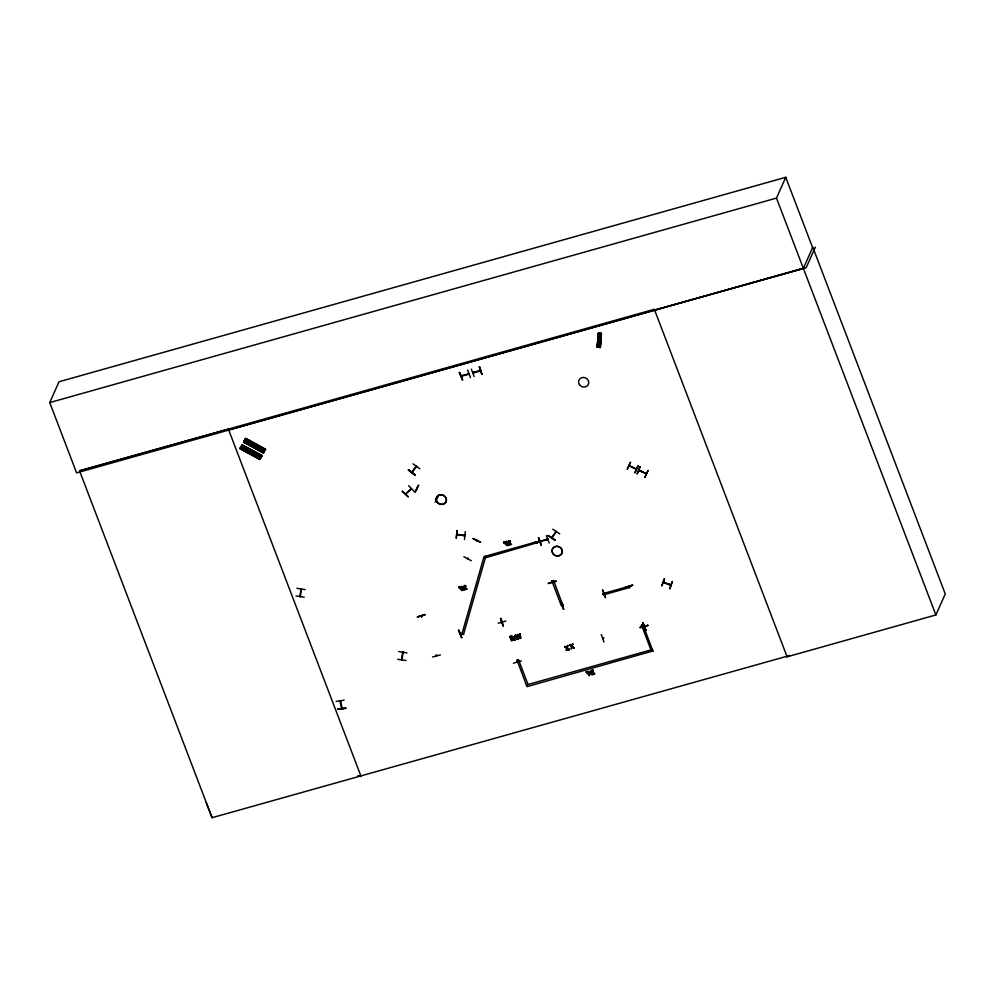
<?xml version="1.0" encoding="UTF-8"?>
<svg xmlns="http://www.w3.org/2000/svg" width="995" height="995" viewBox="0 0 995 995"><rect width="100%" height="100%" fill="white"/><g stroke="black" fill="none" stroke-linecap="round" stroke-linejoin="round"><path stroke-width="1.49" d="M432.589 657.011L440.387 654.884M521.28 660.929L513.42 663.192M640.183 627.634L647.944 625.494M463.21 589.525L463.247 588.804M467.364 558.63L467.911 558.556M463.757 589.612C464.789 586.888 459.852 585.669 460.896 586.938M305.142 589.6L296.92 588.306M398.721 651.514L406.918 652.907M599.699 347.392L600.557 333.474L601.279 333.487L598.281 333.151L597.149 347.031L599.077 333.176L598.082 347.168L597.137 347.031L598.567 333.039L601.453 333.599L600.296 347.479L599.338 347.342L600.495 333.462L599.761 347.404M597.547 347.093L598.567 333.039M601.03 333.536L600.308 347.479L601.316 333.412M505.224 542.623L505.423 541.852M505.336 542.126L506.194 545.148L508.234 545.148M508.42 544.825L508.01 542.536M456.257 538.258L457.066 530.41L456.319 538.084M456.916 534.315L464.864 535.509M464.478 539.477L465.299 531.641M337.89 709.211L345.962 708.104L337.877 709.174M345.912 708.303L337.803 709.348M295.95 595.93L304.221 597.211M300.055 596.241L300.876 588.99M402.142 659.299L401.818 659.623M403.074 652.048L401.98 659.896L401.781 659.163M402.963 652.509L402.826 653.193L402.975 652.372M421.507 616.539L421.358 616.017M517.599 661.613L517.126 661.265M552.051 581.714L551.79 581.117M507.972 544.402L507.239 545.21L506.617 544.551M416.395 465.958L411.793 471.904M416.519 466.481L416.171 466.742M590.98 671.401L591.304 670.63M468.421 374.033L468.272 373.66M469.105 373.797L469.006 373.535M480.038 370.762L479.888 370.389M501.928 621.85L502.089 622.037M602.982 638.193L603.642 638.044M397.726 659.324L405.997 660.493M513.121 637.608L515.161 636.439L514.701 637.111M460.959 588.903L461.929 587.771M564.613 646.551L566.64 648.131L564.613 646.551L566.789 647.658L567.871 645.481L567.287 647.981L569.339 649.586L567.287 647.981M569.637 645.146L571.665 646.725L569.637 645.146L571.814 646.24L572.896 644.076C569.774 646.352 575.769 647.708 573.779 648.33L572.237 646.874L573.779 648.33M567.138 648.454L566.74 650.32L567.212 648.28L568.754 649.747L567.212 648.28M572.237 646.874L571.142 649.076L571.739 646.551M566.814 650.145L566.118 650.494L566.715 647.956M513.681 637.77L514.34 637.011M463.284 589.363L461.966 589.911L461.941 588.269M591.739 671.016L591.639 671.737M339.991 701.239L341.621 708.664M463.57 634.312L461.904 634.089L483.881 557.113M463.459 634.574L485.436 557.598M463.67 589.911L463.172 587.261M516.094 639.325L516.181 638.404M661.812 585.819L664.498 578.493L661.899 585.682M663.528 581.826L663.379 582.174M663.988 582.436L663.329 581.839M669.822 588.804L672.359 581.428L669.822 588.642M405.699 494.067L411.134 488.794M301.224 589.214L300.303 596.527M402.589 652.446L401.793 659.461M468.869 374.157L461.307 376.259L461.394 375.6M540.745 541.504L532.997 543.17L547.437 539.215M603.393 637.671L603.542 637.783M551.715 537.524L556.081 531.517M786.697 656.041L787.008 656.849L935.885 614.96L945.25 593.94L812.791 247.208L803.351 268.414L76.603 472.874L49.75 402.565L59.016 381.757L785.751 177.297L812.616 247.593M260.491 458.372L240.641 447.476L260.516 458.334L259.869 459.479L239.982 448.633L242.171 444.802L262.046 455.66L261.399 456.804L241.511 445.971L242.034 445.039L262.021 455.71L242.059 445.001M243.7 441.892L245.678 438.434L265.553 449.292L264.906 450.437L245.019 439.603L245.678 438.434L265.516 449.354L263.575 452.725L243.663 441.942M242.22 449.367L244.148 445.934M245.728 442.999L247.655 439.566M243.613 449.989L245.491 446.668M247.121 443.621L248.999 440.3M245.628 451.096L247.519 447.762M249.086 444.827L251.014 441.394M247.382 452.178L249.31 448.733M250.889 445.797L252.817 442.365M249.446 453.16L251.325 449.839M252.954 446.792L254.832 443.471M300.142 595.557L299.893 596.515M300.192 596.677L300.502 595.694M412.241 471.468L411.818 472.016M412.141 472.14L412.477 471.63M416.233 466.046L416.034 467.053L416.631 466.133M459.317 372.553L462.6 379.879L459.367 372.516M415.251 474.69L408.41 469.914L415.114 474.926M411.345 488.993L410.699 489.565L410.686 488.893M419.803 468.744L413.037 463.857M461.257 375.724L468.794 373.871M411.271 488.495L410.487 489.366M411.482 488.694L405.574 494.055M462.563 379.854L459.715 372.404M467.625 370.078L470.461 377.652M414.268 491.617L408.646 485.684M415.089 492.077L418.659 485.112L415.176 491.903M417.029 488.259L417.116 489.055L417.402 488.358M416.818 488.906L417.141 488.234M471.331 369.133L474.18 376.583M472.874 372.453L480.622 370.277M473.011 372.329L473.147 372.702M473.695 372.814L473.545 372.18M480.436 370.239L480.461 370.961L473.023 373.001M336.161 701.438L344.108 700.157M479.192 366.807L481.966 374.431L479.54 366.856M340.477 701.848L340.414 700.791M340.539 700.94L342.168 708.303M341.671 707.743L342.031 708.726M436.457 498.682L436.705 498.047M435.138 502.065L438.72 495.1M436.78 497.997L436.407 498.57L437.041 498.134M424.952 614.562L417.328 617.024L425.163 614.773M417.427 616.937L424.977 614.587M402.788 651.999L402.652 652.67M402.875 653.093L403.137 652.222M456.78 533.992L457.439 534.75L457.526 534.016M456.954 533.929L456.78 534.626M421.494 615.706L421.669 616.738M421.631 615.843L421.37 616.838M464.267 535.024L464.23 535.409M464.093 535.708L464.839 535.111M465.001 535.21L464.839 535.783M463.869 556.752L471.257 560.707M473.073 538.693L480.647 542.263L473.172 538.506M467.986 558.22L467.662 558.867L468.036 558.294M476.704 540.235L476.742 541.006M476.816 540.198L476.941 540.633M458.919 587L459.615 588.493L458.919 587L459.603 586.652L459.988 588.393L459.603 586.652M460.411 586.751L460.598 587.261M462.09 587.896L462.874 587.809L461.021 588.642M464.628 585.421L465.822 586.092L465.001 586.478L466.008 589.115L466.829 588.729M465.001 586.478L465.822 586.092M464.914 589.861L466.978 589.127M436.457 654.859L436.332 655.979L436.755 655.431M466.008 589.115L465.075 586.304M436.743 655.606L436.395 655.145M537.188 542.71L485.311 557.859L484.876 556.143M458.533 630.345L461.767 637.683L458.583 630.308M460.585 633.405L460.722 633.778M460.461 633.74L461.12 633.255M461.332 633.566L460.598 634.076M503.582 542.101L504.266 541.753L504.664 543.494L503.582 542.101L504.266 541.753M504.278 543.593L503.657 541.927M598.455 334.444L601.191 334.817M598.368 335.39L601.117 335.763M508.868 540.646C512.985 550.459 506.156 537.623 510.41 541.367L509.676 541.578L510.41 541.367M510.348 540.832L509.614 541.069M509.751 541.404L510.684 544.215L511.654 544.228L509.651 544.8M500.435 618.554L503.234 626.017L500.871 618.442M536.952 543.332L536.516 541.616M501.194 622.646L501.194 621.974M536.902 541.964L537.076 543.096L537.499 542.549M537.35 543.021L537.176 541.889M540.024 541.342L540.285 541.379M540.683 540.857L533.021 543.295M505.933 621.067L498.159 623.168M541.255 545.297L538.569 537.661L541.429 545.111M546.367 535.608L549.215 543.059M547.026 539.066L547.051 539.787M546.914 539.414L547.573 538.917M547.76 538.954L547.449 539.253M547.859 539.203L540.098 541.69M552.785 529.216L559.712 533.855M552.063 537.76L556.466 531.38M509.888 636.725L510.472 636.402L511.965 640.693L509.888 636.725L510.472 636.402M511.169 636.365L511.766 636.041L513.258 640.332L511.169 636.365L511.766 636.041M555.309 539.912L548.257 535.497M511.455 640.83L509.962 636.551M512.736 640.469L511.243 636.191M515.97 638.305L513.806 637.758M515.248 639.2L514.228 639.25L514.477 638.168M518.308 638.902C516.517 630.992 520.099 638.205 517.698 639.076L515.161 635.432L515.771 635.108L517.773 638.355L515.771 635.108M515.161 636.439L513.146 637.832M514.228 639.25L513.992 638.255M515.236 639.673L513.992 640.121L515.609 639.598M517.972 634.487C515.908 633.492 523.917 642.061 517.897 634.661M519.614 634.026L519.962 637.708M517.698 639.076L518.383 638.728M517.885 635.407L519.95 638.442L520.634 638.106L520.174 633.865M519.95 638.442L520.634 638.106M551.678 581.515L552.063 580.819M653.031 650.941L526.952 686.649L517.027 660.095M552.125 581.043L552.312 582.038M552.436 581.615L551.703 581.341M517.3 661.028L517.437 661.986M553.444 580.645L551.939 581.08L561.429 605.918L562.934 605.495L553.568 580.396M528.022 684.51L518.532 659.673M556.106 580.893L548.257 583.194M563.468 609.425L561.168 601.689M526.517 684.933L652.484 649.499M563.245 604.898L562.648 605.731M627.285 469.093L630.581 462.19L627.26 469.279M629.076 465.399L636.228 469.466L636.016 468.533M629.561 466.307L629.263 465.399M629.474 466.332L629.798 465.648M634.847 472.799L638.181 465.722L634.972 472.65M636.539 468.782L636.228 469.466M637.223 473.732L640.071 466.792M639.026 470.026L646.476 473.856L638.889 470.337M643.367 472.152L638.902 470.722L639.213 470.026M639.735 470.274L639.723 470.722M565.21 646.389L566.789 647.658M567.249 645.655L567.871 645.481M646.526 473.521L645.643 473.856L645.954 473.16M646.489 473.409L646.277 474.055M570.235 644.971L571.814 646.24M644.797 477.438L648.131 470.349L644.922 477.289M572.274 644.25L572.896 644.076M935.885 614.96L776.486 198.104L785.751 177.297M603.38 593.294L603.181 594.326L603.853 593.468M603.144 594.301L603.828 593.828M603.219 594.276L604.04 593.505M629.748 587.485L603.928 594.749M602.634 590.023L605.482 597.497M603.99 642.073L601.291 634.474M586.242 671.923L586.926 671.575L587.311 673.317L586.242 671.923L586.926 671.575M632.733 585.346L624.897 587.647L632.497 585.11M586.938 673.416L586.316 671.749M602.721 637.932L603.542 638.268M587.908 671.501L588.169 673.963L587.908 671.501L591.018 672.869C590.545 673.963 589.289 674.311 589.338 675.605L588.891 674.075L589.338 675.605M602.846 637.82L602.671 638.504L603.53 638.305M588.667 671.973L590.632 673.118L588.667 671.973L589.177 673.677L590.557 673.292M589.177 673.677L590.632 673.118M629.188 586.378L628.902 587.436L629.188 586.03M591.018 672.869L588.331 671.525M591.403 670.655L593.095 670.207L591.615 670.53M593.94 673.652C589.761 675.095 596.192 673.64 591.366 672.098M591.888 671.861L594.624 673.963L592.1 674.672M594.624 673.963L594.413 673.416M640.133 627.546L647.981 625.258L640.22 627.422M650.979 649.922L641.489 625.084M642.82 622.795L645.929 630.32L642.82 622.92M652.919 651.203L642.994 624.661M643.665 625.469L644.051 626.576M643.504 626.75L644.001 626.912M644.312 625.967L643.914 626.079M664.063 582.038L663.789 582.734L664.125 582.137M815.34 247.146L806.149 267.792L654.648 310.092M645.618 630.258L642.77 622.795M670.493 584.426L670.22 585.135L671.177 584.761M671.04 584.625L670.754 585.334L663.192 582.423M415.81 466.792L416.519 466.543L412.005 472.451M637.21 473.906L640.021 466.792M240.156 448.31L260.155 458.981L240.143 448.347L240.504 447.7M264.036 451.941L263.376 453.098L243.489 442.265L244.061 441.233L264.036 451.941L244.111 441.158M240.006 448.608L259.906 459.404M240.367 447.961L260.255 458.794M241.673 445.685L261.66 456.357L241.773 445.511M241.897 445.287L261.784 456.133M245.18 439.305L265.167 449.976L245.193 439.268M245.429 438.882L265.292 449.752M260.031 459.18L261.921 455.872M263.526 452.812L243.787 441.743M264.931 450.399L245.019 439.591M261.561 451.618L263.439 448.297M258.053 457.998L259.931 454.665M241.524 445.959L261.411 456.804M516.865 661.439L517.077 662.023M554.999 540.397L548.083 535.733M508.395 544.924L507.301 545.67M591.652 671.19L593.07 670.717M515.41 639.263L515.646 638.516M463.62 589.948L462.103 590.52A1.405 1.281 24 0 1 461.394 590.06L461.046 588.741M402.415 491.132L408.336 496.928L402.167 491.368M464.727 535.795L456.705 534.576M538.444 537.822L541.317 545.26M461.705 637.683L458.981 630.084M591.478 670.481L591.005 671.625M463.446 590.122L462.178 590.346A1.405 1.281 24 0 1 461.469 589.886L461.058 589.028M463.061 589.799C460.212 590.483 463.036 586.13 463.222 589.289M206.201 802.654L212.072 817.703L789.843 655.456M591.838 671.003L593.231 670.941L593.095 670.207M506.293 541.778L505.796 542.772M506.02 542.039L507.064 542.026L507.885 544.327M560.993 601.875L563.792 609.338M460.809 587.112L462.128 586.926L462.799 587.983M505.746 541.628L506.455 541.28M515.534 639.773L516.243 638.603M513.98 637.285L514.776 636.937M460.598 586.652L462.812 587.087M49.75 402.565L776.486 198.104M228.688 429.927L803.425 268.24M481.966 374.431L479.515 366.844M510.224 544.19L509.577 544.974M484.764 556.404L536.392 541.877M464.752 589.463L465.56 589.09L464.205 585.533M516.915 660.357L518.42 659.934M641.365 625.345L642.869 624.922M568.754 649.747L569.414 649.412M79.501 470.685L228.377 429.119L361.16 776.66M532.885 542.897L540.77 541.069M552.038 581.354L551.939 582.075M556.18 581.453L548.419 583.58M602.671 590.147L605.47 597.609M632.521 585.122L624.897 587.647M501.132 622.659L502.264 622.285M503.234 626.017L500.846 618.43M465.61 585.906L464.553 585.595M461.095 587L462.638 587.684M513.843 637.857L516.106 638.579M513.917 638.429L515.559 638.69M462.128 588.343L463.048 588.605M598.318 333.163L599.052 333.201L597.933 347.093L597.174 347.044L600.134 347.354M600.532 333.474L601.44 333.599M599.376 347.354L600.259 347.479M357.74 775.864L360.849 775.851M506.38 541.454L507.711 542.3M515.012 639.238L514.303 639.076M597.746 345.526L600.072 345.837M597.51 345.563L600.246 345.937M597.634 346.932L599.948 347.243M506.443 541.914L507.587 543.357M507.114 544.999L507.898 543.879M670.344 584.761L667.819 583.617M483.769 557.374L485.311 557.859M507.064 545.471L505.336 542.835M663.279 582.174L670.904 584.936M629.014 465.735L636.39 469.118M593.866 673.826L591.154 671.7M594.338 673.59L591.664 671.264M506.853 545.086L505.92 542.884M507.301 541.554L508.445 544.501M515.236 635.258L517.773 638.902M517.972 635.233L520.024 638.268M506.393 544.464L505.846 542.35M787.107 656.824L654.337 309.283L79.6 470.971L212.072 817.703M629.636 587.734L629.076 586.291L603.256 593.555L603.816 594.998M591.925 674.224L592.025 674.846M513.296 637.932L513.992 640.121M511.691 636.215L513.258 640.332M643.106 622.845L645.904 630.308M517.425 634.648L517.773 638.355M520.099 634.039L520.547 638.28M598.89 338.71L600.047 339.158L598.89 338.71M408.41 469.901L414.915 475.2L408.41 469.914M598.256 336.795L601.005 337.168L598.256 336.795M598.157 338.051L600.905 338.424L598.157 338.051M598.045 339.457L600.781 339.83L598.045 339.457M243.899 441.544L263.787 452.389L243.899 441.544M579.488 384.742A5.186 4.739 24 0 0 588.319 384.555A5.186 4.739 24 0 0 583.207 377.428A5.186 4.739 24 0 0 579.488 384.742M437.116 502.176A5.199 4.739 24 0 0 445.947 501.99A5.199 4.739 24 0 0 440.835 494.851A5.199 4.739 24 0 0 437.116 502.176M437.166 502.052A5.199 4.739 24 0 0 446.009 501.866A5.199 4.739 24 0 0 440.897 494.726A5.199 4.739 24 0 0 437.166 502.052M552.959 553.68A5.224 4.776 24 0 0 561.852 553.481A5.186 4.739 24 0 0 556.727 546.292A5.224 4.776 24 0 0 552.959 553.68A5.186 4.739 24 0 0 561.839 553.419A5.224 4.776 24 0 0 556.702 546.305A5.186 4.739 24 0 0 553.009 553.606"/></g></svg>
